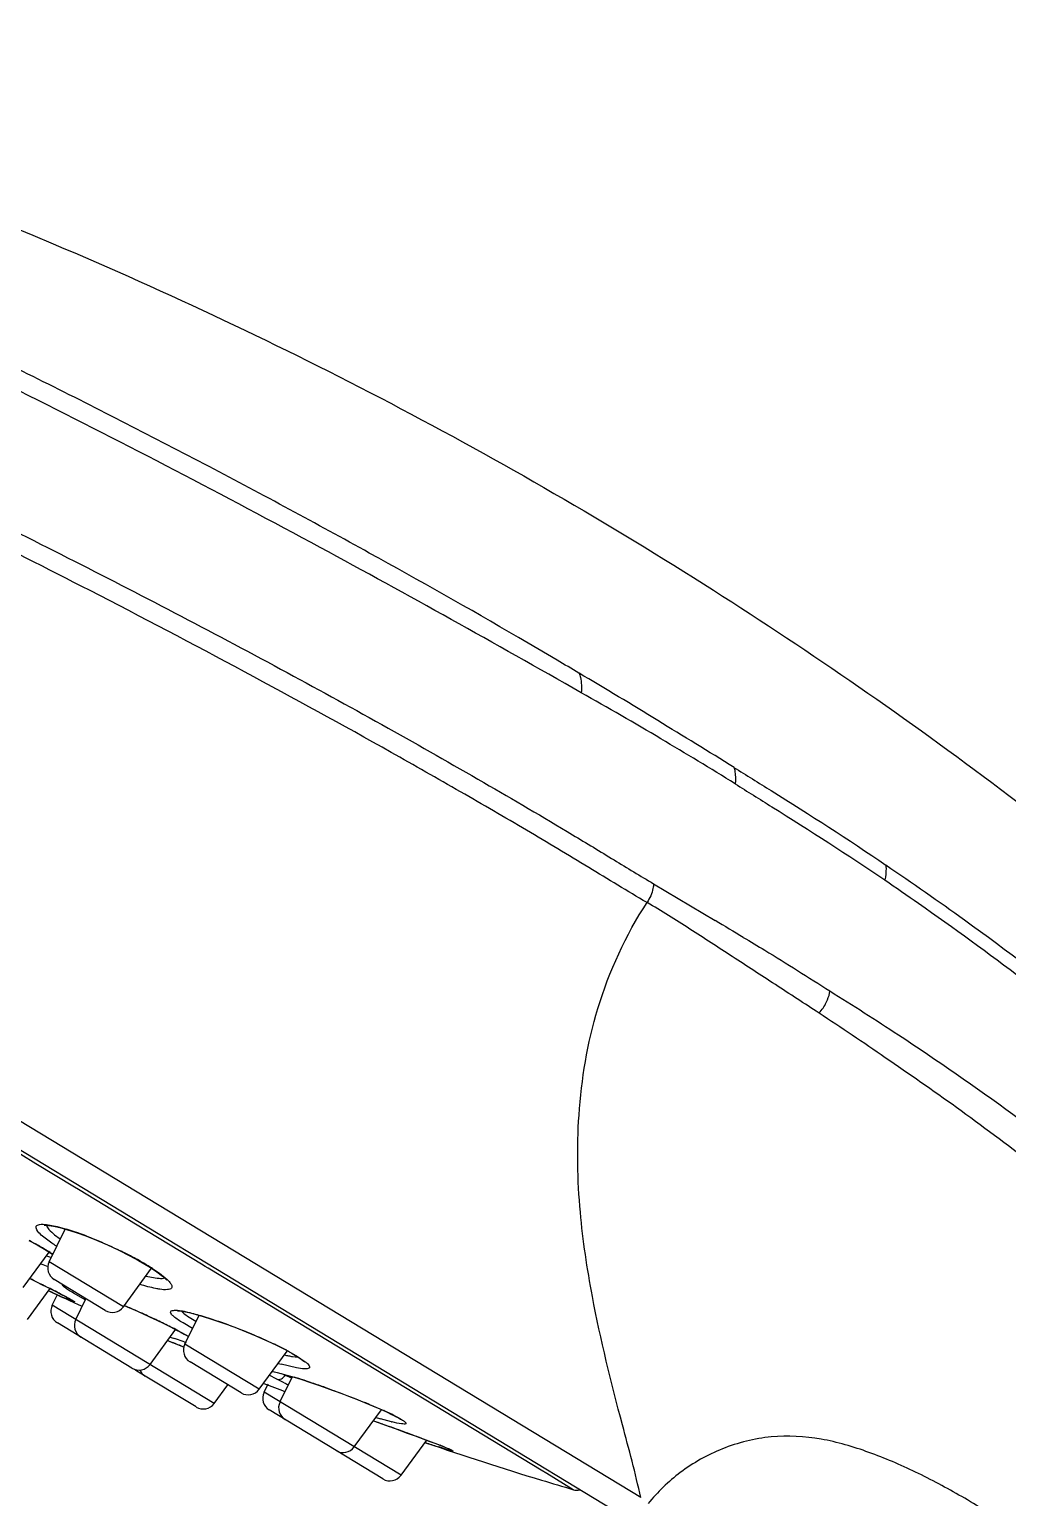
# Model space of a CAD drawing. Header units: millimetres. Extents: x 5859 to 6700, y -2125 to -1530.
# Drawn here: x 6484.2 to 6520, y -1642.3 to -1588.6 of the extents above; entities that cross this region are included whole.
import ezdxf

# ---------------------------------------------------------------- set-up
doc = ezdxf.new("R2010")
doc.units = ezdxf.units.MM

msp = doc.modelspace()

# ---------------------------------------------------------------- linework, layer by layer
at = {"linetype": 'Continuous'}
for p, q in [((6505.505, -1642.75), (6443.194, -1604.96)), ((6503.47, -1611.655), (6502.053, -1610.824)), ((6507.001, -1619.837), (6509.256, -1621.18)), ((6506.53, -1642.304), (6476.987, -1624.387)), ((6484.396, -1630.086), (6483.845, -1629.752)), ((6485.801, -1630.938), (6484.396, -1630.086)), ((6485.951, -1631.029), (6485.801, -1630.938)), ((6488.105, -1632.335), (6485.951, -1631.029)), ((6484.781, -1632.311), (6485.17, -1632.386)), ((6490.457, -1633.762), (6488.105, -1632.335)), ((6484.14, -1632.891), (6484.437, -1633.055)), ((6484.875, -1633.674), (6485.465, -1632.476)), ((6485.08, -1632.682), (6485.278, -1632.828)), ((6485.17, -1632.386), (6485.516, -1632.481)), ((6485.865, -1632.601), (6486.222, -1632.729)), ((6483.93, -1634.616), (6484.88, -1633.319)), ((6484.943, -1633.358), (6485.009, -1633.402)), ((6487.017, -1633.058), (6487.431, -1633.25)), ((6487.431, -1633.25), (6487.837, -1633.454)), ((6487.594, -1635.323), (6484.875, -1633.674)), ((6487.594, -1635.323), (6488.628, -1633.911)), ((6487.837, -1633.454), (6487.972, -1633.525)), ((6487.972, -1633.525), (6488.153, -1633.625)), ((6487.993, -1633.53), (6487.972, -1633.525)), ((6488.658, -1633.918), (6488.914, -1634.092)), ((6490.594, -1633.845), (6490.457, -1633.762)), ((6490.699, -1633.908), (6490.594, -1633.845)), ((6492.951, -1635.274), (6490.699, -1633.908)), ((6484.252, -1634.327), (6484.173, -1634.289)), ((6486.931, -1635.455), (6485.064, -1634.323)), ((6488.429, -1634.202), (6488.623, -1634.242)), ((6488.914, -1634.092), (6489.203, -1634.327)), ((6484.082, -1635.789), (6484.912, -1634.656)), ((6484.994, -1635.261), (6485.185, -1634.872)), ((6485.249, -1634.827), (6485.238, -1634.822)), ((6485.701, -1635.106), (6485.456, -1635.002)), ((6485.51, -1634.964), (6485.576, -1634.999)), ((6485.64, -1635.033), (6485.721, -1635.079)), ((6486.141, -1635.023), (6485.765, -1634.816)), ((6485.853, -1635.782), (6486.225, -1635.027)), ((6490.921, -1638.855), (6484.994, -1635.261)), ((6485.704, -1635.071), (6485.734, -1635.088)), ((6485.734, -1635.088), (6485.742, -1635.093)), ((6487.629, -1635.275), (6487.732, -1635.319)), ((6502.892, -1641.303), (6492.951, -1635.274)), ((6487.909, -1637.563), (6485.183, -1635.909)), ((6490.127, -1636.109), (6489.778, -1635.912)), ((6489.846, -1636.689), (6490.368, -1635.63)), ((6489.998, -1635.698), (6490.249, -1635.849)), ((6490.428, -1635.641), (6490.878, -1635.783)), ((6488.572, -1637.431), (6489.515, -1636.144)), ((6489.211, -1636.554), (6489.27, -1636.577)), ((6489.214, -1636.555), (6489.494, -1636.669)), ((6489.27, -1636.577), (6489.381, -1636.623)), ((6489.824, -1636.607), (6489.47, -1636.486)), ((6489.567, -1636.182), (6489.67, -1636.237)), ((6489.589, -1636.191), (6489.567, -1636.182)), ((6489.57, -1636.181), (6489.589, -1636.191)), ((6489.589, -1636.191), (6489.987, -1636.41)), ((6489.67, -1636.237), (6489.815, -1636.316)), ((6492.793, -1636.537), (6493.13, -1636.694)), ((6489.494, -1636.669), (6489.815, -1636.801)), ((6492.565, -1638.338), (6489.846, -1636.689)), ((6492.565, -1638.338), (6493.589, -1636.941)), ((6493.13, -1636.694), (6493.445, -1636.85)), ((6493.445, -1636.85), (6493.519, -1636.889)), ((6493.551, -1636.9), (6493.519, -1636.889)), ((6493.651, -1636.954), (6493.966, -1637.134)), ((6493.781, -1637.14), (6493.984, -1637.164)), ((6493.966, -1637.134), (6494.253, -1637.329)), ((6490.258, -1638.987), (6488.089, -1637.672)), ((6491.902, -1638.47), (6490.036, -1637.338)), ((6493.027, -1637.682), (6493.224, -1637.724)), ((6493.224, -1637.724), (6493.85, -1637.897)), ((6493.935, -1637.557), (6493.373, -1637.419)), ((6490.921, -1638.855), (6491.418, -1638.176)), ((6492.746, -1638.448), (6492.896, -1638.144)), ((6493.207, -1637.974), (6492.937, -1637.828)), ((6493.485, -1638.107), (6493.207, -1637.974)), ((6493.328, -1638.801), (6493.782, -1637.879)), ((6493.523, -1637.82), (6493.746, -1637.924)), ((6493.746, -1637.924), (6493.764, -1637.932)), ((6497.758, -1641.487), (6492.746, -1638.448)), ((6497.095, -1641.619), (6492.936, -1639.097)), ((6496.047, -1640.45), (6497.046, -1639.086)), ((6496.427, -1638.823), (6496.712, -1638.941)), ((6496.604, -1638.894), (6497.13, -1639.121)), ((6496.712, -1638.941), (6496.98, -1639.056)), ((6497.438, -1639.268), (6497.468, -1639.283)), ((6497.502, -1639.296), (6497.468, -1639.283)), ((6497.502, -1639.296), (6497.674, -1639.386)), ((6496.746, -1639.496), (6497.093, -1639.619)), ((6497.406, -1639.529), (6497.008, -1639.42)), ((6497.093, -1639.619), (6497.539, -1639.778)), ((6497.096, -1639.619), (6497.32, -1639.699)), ((6497.788, -1639.463), (6497.8, -1639.473)), ((6497.758, -1641.487), (6498.699, -1640.202)), ((6498.335, -1640.067), (6499.192, -1640.39)), ((6498.708, -1640.308), (6498.644, -1640.287)), ((6498.814, -1640.245), (6498.992, -1640.313)), ((6498.992, -1640.313), (6499.154, -1640.375)), ((6499.464, -1640.55), (6499.143, -1640.451)), ((6499.365, -1640.458), (6499.506, -1640.516)), ((6499.419, -1640.48), (6499.505, -1640.516)), ((6499.527, -1640.525), (6499.505, -1640.516)), ((6499.595, -1640.557), (6499.601, -1640.56)), ((6503.095, -1641.426), (6502.892, -1641.303)), ((6504.063, -1642.013), (6503.095, -1641.426)), ((6504.064, -1642.014), (6504.063, -1642.013))]:
    msp.add_line(p, q, dxfattribs=at)
for points in [[(6484.7, -1632.335), (6484.696, -1632.336), (6484.734, -1632.333), (6484.853, -1632.34), (6485.034, -1632.368), (6485.266, -1632.421), (6485.545, -1632.498), (6485.865, -1632.601)], [(6486.222, -1632.729), (6486.61, -1632.882), (6487.017, -1633.058)], [(6484.437, -1633.055), (6484.704, -1633.211), (6484.943, -1633.358)], [(6488.153, -1633.625), (6488.532, -1633.848), (6488.822, -1634.04), (6489.03, -1634.199), (6489.158, -1634.318), (6489.186, -1634.351)], [(6484.171, -1634.287), (6484.411, -1634.406), (6484.6, -1634.5), (6484.782, -1634.591), (6484.956, -1634.678), (6485.12, -1634.761)], [(6485.12, -1634.761), (6485.344, -1634.877), (6485.432, -1634.923), (6485.51, -1634.964)], [(6485.576, -1634.999), (6485.631, -1635.029), (6485.676, -1635.054), (6485.704, -1635.071)], [(6487.732, -1635.319), (6488.001, -1635.436), (6488.273, -1635.558), (6488.546, -1635.682), (6488.815, -1635.808), (6489.076, -1635.934)], [(6489.576, -1635.474), (6489.578, -1635.474), (6489.629, -1635.473), (6489.727, -1635.483), (6489.869, -1635.506), (6490.049, -1635.545), (6490.264, -1635.6)], [(6489.076, -1635.934), (6489.325, -1636.057), (6489.567, -1636.182)], [(6490.264, -1635.6), (6490.51, -1635.671), (6490.784, -1635.756), (6491.082, -1635.856)], [(6491.082, -1635.856), (6491.402, -1635.969), (6491.739, -1636.096), (6492.088, -1636.234), (6492.442, -1636.382), (6492.793, -1636.537)], [(6489.815, -1636.316), (6489.939, -1636.386), (6489.983, -1636.412)], [(6493.519, -1636.889), (6493.772, -1637.027), (6493.961, -1637.14)], [(6493.961, -1637.14), (6494.103, -1637.235), (6494.197, -1637.307), (6494.226, -1637.333)], [(6493.039, -1637.691), (6493.112, -1637.704), (6493.226, -1637.728), (6493.365, -1637.762), (6493.529, -1637.806)], [(6493.529, -1637.806), (6493.717, -1637.859), (6493.927, -1637.923)], [(6493.927, -1637.923), (6494.158, -1637.996), (6494.406, -1638.077)], [(6494.406, -1638.077), (6494.67, -1638.166), (6494.948, -1638.263), (6495.236, -1638.366), (6495.532, -1638.474), (6495.832, -1638.588), (6496.132, -1638.705), (6496.427, -1638.823)], [(6496.98, -1639.056), (6497.224, -1639.167), (6497.438, -1639.268)], [(6497.468, -1639.283), (6497.557, -1639.329), (6497.662, -1639.386)], [(6497.539, -1639.778), (6497.763, -1639.858), (6497.985, -1639.939), (6498.204, -1640.019), (6498.417, -1640.097), (6498.621, -1640.173), (6498.814, -1640.245)], [(6497.662, -1639.386), (6497.74, -1639.432), (6497.788, -1639.463)], [(6499.154, -1640.375), (6499.297, -1640.432), (6499.419, -1640.48)], [(6499.505, -1640.516), (6499.543, -1640.533), (6499.575, -1640.547), (6499.595, -1640.557)]]:
    msp.add_lwpolyline(points, dxfattribs=at)
for centre, radius, start, end in [((6247.992, -2073.655), 522.137, 62.83514, 63.41614), ((6384.815, -1812.567), 233.332, 59.20569, 59.43438), ((6576.207, -1510.709), 129.171, 238.78277, 239.31308), ((6482.932, -1641.053), 8.953, 72.2317, 73.2237), ((6482.433, -1642.6), 10.578, 70.5194, 72.2156), ((6481.875, -1644.186), 12.259, 69.1638, 70.534), ((6475.394, -1649.045), 18.373, 60.3247, 61.5235), ((6477.396, -1645.527), 14.326, 59.3945, 60.3167), ((6479.024, -1642.781), 11.133, 58.0141, 59.4092), ((6480.219, -1640.861), 8.871, 57.2246, 57.9921), ((6480.763, -1647.093), 15.371, 63.5357, 64.0825), ((6481.37, -1645.872), 14.007, 61.7801, 63.5303), ((6487.959, -1624.77), 9.591, 249.3702, 251.0069), ((6486.512, -1627.988), 5.736, 252.5033, 254.0208), ((6485.323, -1633.895), 0.5, 153.7645, 238.7653), ((6486.248, -1628.9), 4.787, 254.0561, 254.3819), ((6482.071, -1644.528), 12.492, 60.4827, 61.7017), ((6483.3, -1642.37), 10.008, 58.6702, 60.5122), ((6484.442, -1640.487), 7.806, 57.3043, 58.6462), ((6441.435, -1721.302), 96.943, 63.58939, 63.78921), ((6454.223, -1695.584), 68.221, 63.26586, 63.60163), ((6542.67, -1511.195), 136.397, 244.92402, 245.49191), ((6502.966, -1595.647), 43.075, 245.1572, 245.6859), ((6463.626, -1676.935), 47.335, 62.9263, 63.2762), ((6468.541, -1667.315), 36.532, 62.784, 62.922), ((6494.526, -1614.359), 22.547, 245.6533, 246.2799), ((6468.739, -1666.857), 36.035, 62.5969, 62.7315), ((6474.433, -1655.888), 23.676, 62.051, 62.6118), ((6479.819, -1645.709), 12.16, 61.707, 61.9933), ((6481.562, -1642.474), 8.485, 61.2728, 61.7138), ((6493.575, -1620.855), 16, 242.3116, 242.5682), ((6485.442, -1635.482), 0.5, 153.7645, 238.7653), ((6487.191, -1635.028), 0.5, 238.7635, 323.7643), ((6473.954, -1667.326), 34.847, 66.6997, 66.9212), ((6473.965, -1667.3), 34.819, 65.9973, 66.7001), ((6474.206, -1666.762), 34.23, 65.6368, 65.9979), ((6486.301, -1636.003), 0.5, 153.7645, 238.7656), ((6475.389, -1664.163), 31.374, 64.7344, 65.6479), ((6476.735, -1661.299), 28.21, 64.5695, 64.7228), ((6477.88, -1658.899), 25.551, 63.9798, 64.5774), ((6479.519, -1655.541), 21.814, 63.256, 63.9805), ((6481.218, -1652.174), 18.043, 62.427, 63.2631), ((6495.358, -1620.121), 17.392, 249.6609, 249.8954), ((6494.795, -1621.661), 15.752, 249.8933, 250.2431), ((6446.726, -1741.237), 112.976, 67.58716, 67.81734), ((6491.812, -1630.386), 6.531, 252.2804, 252.8702), ((6490.295, -1636.91), 0.5, 153.7645, 238.7653), ((6486.585, -1650.354), 15.151, 64.0148, 64.5688), ((6487.75, -1647.968), 12.496, 62.4889, 64.0216), ((6494.704, -1631.738), 5.481, 257.1591, 258.7803), ((6488.602, -1646.317), 10.639, 62.2782, 62.4539), ((6488.82, -1645.874), 10.144, 61.5611, 62.2039), ((6494.39, -1633.329), 3.859, 258.7546, 260.9171), ((6494.08, -1635.716), 1.451, 266.2088, 266.8177), ((6488.168, -1637.135), 0.5, 238.7632, 323.7643), ((6488.348, -1637.244), 0.5, 226.4205, 238.7653), ((6488.65, -1637.427), 0.5, 203.8822, 238.764), ((6496.317, -1627.139), 10.694, 253.4689, 254.0167), ((6542.67, -1511.195), 136.397, 248.52479, 248.87592), ((6495.633, -1633.489), 4.817, 242.9935, 244.026), ((6499.391, -1625.271), 14.129, 245.2945, 245.8135), ((6500.071, -1623.764), 15.783, 245.8014, 245.9282), ((6488.515, -1655.39), 18.288, 72.8223, 73.0368), ((6487.381, -1659.039), 22.109, 71.752, 72.8076), ((6485.769, -1663.989), 27.315, 71.642, 71.7933), ((6485.355, -1665.236), 28.629, 71.4793, 71.6419), ((6484.074, -1669.039), 32.642, 70.5753, 71.466), ((6483.088, -1671.86), 35.63, 70.4112, 70.5889), ((6492.162, -1638.043), 0.5, 238.7635, 323.7643), ((6493.195, -1638.669), 0.5, 153.7645, 238.7653), ((6493.777, -1639.022), 0.5, 153.7645, 238.766), ((6490.517, -1638.56), 0.5, 238.7648, 323.7643), ((6486.597, -1662.96), 26.063, 67.4228, 67.8443), ((6491.527, -1651.568), 13.65, 65.1944, 65.764), ((6493.297, -1647.755), 9.446, 63.785, 65.2385), ((6494.199, -1645.914), 7.396, 63.4761, 63.7577), ((6452.571, -1765.069), 133.117, 70.4591, 70.61974), ((6501.544, -1623.953), 16.118, 253.0681, 253.6558), ((6453.645, -1762.091), 129.951, 70.1945, 70.36092), ((6499.085, -1632.835), 6.901, 255.9165, 256.1806), ((6461.705, -1739.736), 106.187, 69.82066, 70.19942), ((6542.67, -1511.195), 136.397, 251.17583, 253.04568), ((6510.408, -1605.34), 36.873, 251.5014, 252.2124), ((6490.689, -1662.231), 23.438, 68.5087, 68.73), ((6495.644, -1640.154), 0.5, 238.7628, 323.7643), ((6493.268, -1655.664), 16.382, 68.1527, 68.485), ((6497.465, -1645.36), 5.256, 66.8983, 67.1544), ((6497.354, -1641.192), 0.5, 238.7648, 323.7643), ((6542.671, -1511.194), 136.397, 253.04575, 253.55819), ((6504.206, -1641.534), 0.5, 253.5581, 281.2635)]:
    msp.add_arc(centre, radius, start, end, dxfattribs=at)
for points, knots in [([(6460.486, -1588.573), (6468.893, -1590.329), (6485.785, -1595.969), (6505.306, -1606.196), (6520.12, -1616.468), (6530.673, -1625.136), (6540.706, -1634.995), (6550.206, -1645.393), (6559.174, -1656.183), (6567.569, -1667.432), (6575.426, -1679.077), (6582.857, -1691.008), (6589.884, -1703.137), (6598.639, -1719.542), (6604.565, -1732.15), (6608.222, -1740.67)], [0, 0, 0, 0, 0.11714, 0.241192, 0.299337, 0.362795, 0.427204, 0.491023, 0.554843, 0.618496, 0.682384, 0.746401, 0.810171, 0.873542, 1, 1, 1, 1]), ([(6502.053, -1610.825), (6500.248, -1609.772), (6496.492, -1607.654), (6490.697, -1604.53), (6484.705, -1601.457), (6477.02, -1597.739), (6469.9, -1594.337), (6463.658, -1591.343), (6461.044, -1590.091), (6459.89, -1589.556)], [0, 0, 0, 0, 0.132723, 0.273805, 0.418102, 0.560308, 0.815949, 0.919226, 1, 1, 1, 1]), ([(6453.452, -1591.908), (6456.802, -1593.578), (6462.429, -1596.367), (6470.557, -1600.441), (6477.996, -1604.137), (6485.795, -1607.993), (6492.26, -1611.369), (6497.235, -1614.106), (6500.717, -1616.083), (6503.469, -1617.699), (6505.53, -1618.951), (6506.514, -1619.554), (6507.001, -1619.837)], [0, 0, 0, 0, 0.185853, 0.311842, 0.451489, 0.598282, 0.743871, 0.813626, 0.880215, 0.942696, 0.972072, 1, 1, 1, 1]), ([(6504.356, -1612.849), (6501.188, -1611.048), (6494.508, -1607.311), (6484.265, -1601.977), (6474.158, -1597.095), (6467.672, -1593.936), (6464.677, -1592.497)], [0, 0, 0, 0, 0.245084, 0.514762, 0.776537, 1, 1, 1, 1]), ([(6506.761, -1620.526), (6506.042, -1620.111), (6504.585, -1619.209), (6502.314, -1617.852), (6499.903, -1616.451), (6496.471, -1614.501), (6491.963, -1612.023), (6488.269, -1610.085), (6486.375, -1609.112)], [0, 0, 0, 0, 0.106513, 0.219975, 0.339631, 0.46454, 0.726679, 1, 1, 1, 1]), ([(6509.946, -1615.582), (6509.021, -1615.002), (6507.126, -1613.859), (6505.242, -1612.695), (6504.272, -1612.132)], [0, 0, 0, 0, 0.492953, 1, 1, 1, 1]), ([(6504.272, -1612.132), (6504.292, -1612.183), (6504.365, -1612.415), (6504.373, -1612.663), (6504.357, -1612.849)], [0, 0, 0, 0, 0.227402, 1, 1, 1, 1]), ([(6509.988, -1616.18), (6509.09, -1615.621), (6507.22, -1614.498), (6505.336, -1613.396), (6504.356, -1612.848)], [0, 0, 0, 0, 0.484928, 1, 1, 1, 1]), ([(6509.944, -1615.579), (6510.399, -1615.863), (6512.269, -1617.027), (6514.127, -1618.212), (6515.502, -1619.154)], [0, 0, 0, 0, 0.24362, 1, 1, 1, 1]), ([(6509.946, -1615.582), (6509.959, -1615.627), (6510.001, -1615.825), (6510.003, -1616.029), (6509.988, -1616.183)], [0, 0, 0, 0, 0.233744, 1, 1, 1, 1]), ([(6509.988, -1616.183), (6510.436, -1616.463), (6512.277, -1617.61), (6514.106, -1618.779), (6515.466, -1619.698)], [0, 0, 0, 0, 0.243541, 1, 1, 1, 1]), ([(6515.503, -1619.152), (6515.507, -1619.194), (6515.517, -1619.377), (6515.495, -1619.561), (6515.466, -1619.698)], [0, 0, 0, 0, 0.230617, 1, 1, 1, 1]), ([(6515.502, -1619.152), (6516.473, -1619.807), (6520.588, -1622.678), (6524.512, -1625.823), (6527.375, -1628.391)], [0, 0, 0, 0, 0.233474, 1, 1, 1, 1]), ([(6507.001, -1619.837), (6506.998, -1619.895), (6506.966, -1620.138), (6506.865, -1620.371), (6506.761, -1620.526)], [0, 0, 0, 0, 0.23733, 1, 1, 1, 1]), ([(6515.466, -1619.698), (6515.876, -1619.981), (6517.583, -1621.164), (6519.269, -1622.379), (6520.519, -1623.342)], [0, 0, 0, 0, 0.240192, 1, 1, 1, 1]), ([(6506.529, -1642.304), (6506.34, -1641.41), (6505.672, -1638.976), (6504.812, -1635.519), (6504.236, -1631.724), (6504.166, -1628.168), (6504.813, -1624.258), (6505.984, -1621.722), (6506.761, -1620.526)], [0, 0, 0, 0, 0.121916, 0.336694, 0.475244, 0.633405, 0.809639, 1, 1, 1, 1]), ([(6513.057, -1624.569), (6512.521, -1624.227), (6511.469, -1623.531), (6509.888, -1622.512), (6508.333, -1621.495), (6507.291, -1620.836), (6506.762, -1620.524)], [0, 0, 0, 0, 0.254854, 0.505692, 0.753888, 1, 1, 1, 1]), ([(6510.284, -1621.8), (6510.548, -1621.957), (6511.617, -1622.592), (6512.663, -1623.264), (6513.457, -1623.76)], [0, 0, 0, 0, 0.246917, 1, 1, 1, 1]), ([(6513.321, -1624.188), (6513.338, -1624.153), (6513.399, -1624.018), (6513.441, -1623.873), (6513.457, -1623.764)], [0, 0, 0, 0, 0.259549, 1, 1, 1, 1]), ([(6513.457, -1623.763), (6514.298, -1624.289), (6517.999, -1626.652), (6521.554, -1629.244), (6524.206, -1631.371)], [0, 0, 0, 0, 0.22587, 1, 1, 1, 1]), ([(6513.06, -1624.565), (6513.875, -1625.096), (6515.555, -1626.239), (6519.115, -1628.701), (6521.755, -1630.778), (6523.557, -1632.2)], [0, 0, 0, 0, 0.224592, 0.469541, 1, 1, 1, 1]), ([(6484.592, -1632.694), (6484.531, -1632.638), (6484.439, -1632.559), (6484.369, -1632.356), (6484.574, -1632.28), (6484.696, -1632.301), (6484.781, -1632.311)], [0, 0, 0, 0, 0.320625, 0.493098, 0.668007, 1, 1, 1, 1]), ([(6484.782, -1632.335), (6484.795, -1632.392), (6484.891, -1632.522), (6485.006, -1632.623), (6485.08, -1632.682)], [0, 0, 0, 0, 0.384066, 1, 1, 1, 1]), ([(6485.146, -1633.101), (6485.089, -1633.065), (6484.897, -1632.94), (6484.711, -1632.804), (6484.592, -1632.694)], [0, 0, 0, 0, 0.294948, 1, 1, 1, 1]), ([(6486.236, -1632.728), (6486.339, -1632.767), (6486.76, -1632.934), (6487.173, -1633.119), (6487.482, -1633.268)], [0, 0, 0, 0, 0.24291, 1, 1, 1, 1]), ([(6488.93, -1634.678), (6488.879, -1634.671), (6488.635, -1634.627), (6488.395, -1634.561), (6488.208, -1634.503)], [0, 0, 0, 0, 0.210049, 1, 1, 1, 1]), ([(6488.623, -1634.242), (6488.717, -1634.259), (6488.879, -1634.282), (6489.044, -1634.281), (6489.11, -1634.266)], [0, 0, 0, 0, 0.588473, 1, 1, 1, 1]), ([(6489.203, -1634.327), (6489.236, -1634.359), (6489.291, -1634.416), (6489.35, -1634.501), (6489.379, -1634.576), (6489.346, -1634.674), (6489.158, -1634.707), (6489.023, -1634.692), (6488.93, -1634.678)], [0, 0, 0, 0, 0.169613, 0.29711, 0.387588, 0.458272, 0.650225, 1, 1, 1, 1]), ([(6485.765, -1634.816), (6485.703, -1634.781), (6485.599, -1634.719), (6485.467, -1634.627), (6485.395, -1634.572), (6485.361, -1634.523), (6485.368, -1634.509)], [0, 0, 0, 0, 0.416346, 0.722833, 0.914312, 1, 1, 1, 1]), ([(6485.721, -1635.079), (6485.753, -1635.097), (6485.879, -1635.174), (6485.737, -1635.12), (6485.701, -1635.106)], [0, 0, 0, 0, 0.485407, 1, 1, 1, 1]), ([(6489.778, -1635.912), (6489.661, -1635.841), (6489.504, -1635.743), (6489.363, -1635.606), (6489.311, -1635.528), (6489.351, -1635.458), (6489.446, -1635.447), (6489.576, -1635.447), (6489.681, -1635.463), (6489.742, -1635.473)], [0, 0, 0, 0, 0.388907, 0.505418, 0.575284, 0.624826, 0.702323, 0.826355, 1, 1, 1, 1]), ([(6489.73, -1635.48), (6489.743, -1635.497), (6489.822, -1635.581), (6489.919, -1635.647), (6489.998, -1635.698)], [0, 0, 0, 0, 0.182708, 1, 1, 1, 1]), ([(6489.742, -1635.473), (6489.791, -1635.481), (6490.022, -1635.527), (6490.25, -1635.589), (6490.428, -1635.641)], [0, 0, 0, 0, 0.209497, 1, 1, 1, 1]), ([(6490.878, -1635.783), (6491.061, -1635.843), (6491.811, -1636.107), (6492.547, -1636.412), (6493.091, -1636.671)], [0, 0, 0, 0, 0.241891, 1, 1, 1, 1]), ([(6494.253, -1637.329), (6494.284, -1637.354), (6494.337, -1637.4), (6494.392, -1637.464), (6494.42, -1637.526), (6494.385, -1637.576), (6494.315, -1637.59), (6494.163, -1637.597), (6494.032, -1637.575), (6493.935, -1637.557)], [0, 0, 0, 0, 0.15856, 0.270141, 0.341278, 0.398755, 0.48343, 0.610754, 1, 1, 1, 1]), ([(6493.207, -1637.974), (6493.262, -1637.992), (6493.399, -1637.974), (6493.49, -1637.878), (6493.523, -1637.82)], [0, 0, 0, 0, 0.46577, 1, 1, 1, 1]), ([(6495.033, -1638.292), (6495.152, -1638.334), (6495.619, -1638.503), (6496.083, -1638.681), (6496.426, -1638.821)], [0, 0, 0, 0, 0.25295, 1, 1, 1, 1]), ([(6497.674, -1639.386), (6497.72, -1639.411), (6497.796, -1639.455), (6497.879, -1639.51), (6497.921, -1639.549), (6497.937, -1639.569), (6497.942, -1639.59), (6497.918, -1639.613), (6497.856, -1639.612), (6497.693, -1639.6), (6497.547, -1639.563), (6497.437, -1639.536)], [0, 0, 0, 0, 0.181345, 0.307645, 0.350022, 0.379304, 0.398544, 0.416821, 0.483281, 0.602936, 1, 1, 1, 1]), ([(6519.961, -1643.293), (6519.41, -1642.936), (6518.306, -1642.262), (6516.622, -1641.351), (6514.907, -1640.622), (6513.144, -1640.091), (6511.295, -1639.992), (6509.513, -1640.436), (6507.971, -1641.299), (6507.145, -1642.097), (6506.803, -1642.522)], [0, 0, 0, 0, 0.134564, 0.265354, 0.392337, 0.516427, 0.641415, 0.76725, 0.887958, 1, 1, 1, 1]), ([(6499.527, -1640.525), (6499.577, -1640.546), (6499.786, -1640.646), (6499.532, -1640.57), (6499.464, -1640.55)], [0, 0, 0, 0, 0.432696, 1, 1, 1, 1])]:
    msp.add_open_spline(points, degree=3, knots=knots, dxfattribs=at)
msp.add_open_spline([(6513.06, -1624.565), (6513.165, -1624.454), (6513.253, -1624.325), (6513.321, -1624.188)], degree=3, dxfattribs=at)

doc.saveas('drawing.dxf')
